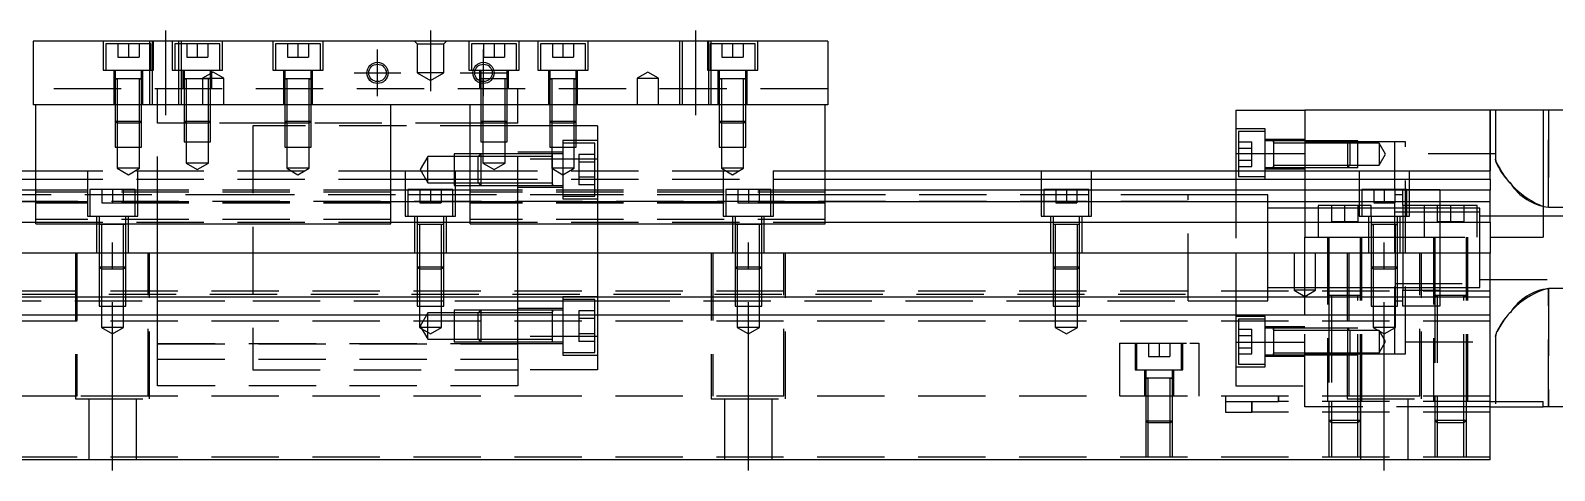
# Model space of a CAD drawing. Extents: x -20 to 630, y -282 to 102.
# Drawn here: x 124.5 to 412.1, y -240.3 to -157.3 of the extents above; entities that cross this region are included whole.
import ezdxf

# ---------------------------------------------------------------- set-up
doc = ezdxf.new("R2010")
doc.units = 0
doc.linetypes.add('CENTER', pattern=[50.8, 31.75, -6.35, 6.35, -6.35])
doc.linetypes.add('DASHED', pattern=[19.05, 12.7, -6.35])
doc.layers.get('0').update_dxf_attribs({"linetype": 'CONTINUOUS'})
doc.layers.add('CENTER', color=1, linetype='CENTER')

msp = doc.modelspace()

# ---------------------------------------------------------------- linework, layer by layer
at = {"color": 7, "linetype": 'CONTINUOUS'}
for p, q in [((125, -159.27), (125, -171.27)), ((275, -159.27), (125, -159.27)), ((275, -159.27), (275, -171.27)), ((275, -171.27), (125, -171.27)), ((125.5, -193.77), (125.5, -171.27)), ((192.5, -193.77), (192.5, -171.27)), ((207.5, -193.77), (207.5, -171.27)), ((274.5, -193.77), (274.5, -171.27)), ((352, -172.27), (365, -172.27)), ((352, -172.27), (352, -180.48658)), ((400, -172.27), (365, -172.27)), ((365, -172.27), (365, -183.77)), ((400, -183.77), (400, -172.27)), ((410, -172.27), (400, -172.27)), ((410, -172.27), (410, -196.27)), ((446, -172.27), (410, -172.27)), ((352, -180.48658), (365, -180.48658)), ((352, -180.48658), (352, -183.77)), ((0, -183.77), (125.5, -183.77)), ((192.5, -183.77), (207.5, -183.77)), ((274.5, -183.77), (400, -183.77)), ((400, -185.309608), (400, -183.77)), ((0, -185.309608), (125.5, -185.309608)), ((192.5, -185.309608), (207.5, -185.309608)), ((274.5, -185.309608), (400, -185.309608)), ((400, -185.309608), (400, -187.39154)), ((125.5, -187.39154), (0, -187.39154)), ((125.5, -189.606666), (0, -189.606666)), ((207.5, -187.39154), (192.5, -187.39154)), ((207.5, -189.606666), (192.5, -189.606666)), ((400, -187.39154), (274.5, -187.39154)), ((400, -189.606666), (274.5, -189.606666)), ((400, -189.606666), (400, -187.39154)), ((400, -193.451934), (400, -189.606666)), ((0, -193.451934), (125.5, -193.451934)), ((125.5, -193.77), (192.5, -193.77)), ((192.5, -193.451934), (207.5, -193.451934)), ((207.5, -193.77), (274.5, -193.77)), ((274.5, -193.451934), (400, -193.451934)), ((400, -193.451934), (400, -199.27)), ((400, -196.27), (410, -196.27)), ((400, -199.27), (0, -199.27)), ((400, -207.57), (400, -199.27)), ((400, -207.57), (0, -207.57)), ((400, -210.97), (400, -207.57)), ((400, -210.97), (0, -210.97)), ((400, -238.27), (400, -210.97)), ((400, -227.27), (410, -227.27)), ((400, -228.27), (410, -228.27)), ((410, -228.27), (410, -227.27)), ((458, -228.27), (410, -228.27)), ((400, -238.27), (0, -238.27))]:
    msp.add_line(p, q, dxfattribs=at)
at = {"color": 3, "linetype": 'DASHED'}
for p, q in [((138.25, -159.27), (138.25, -164.77)), ((147.25, -159.77), (138.75, -159.77)), ((138.75, -159.77), (138.75, -164.77)), ((141, -159.77), (141, -162.27)), ((143, -159.77), (143, -162.27)), ((145, -159.77), (145, -162.27)), ((147.000006, -159.27), (147.000006, -171.27)), ((147.25, -164.77), (147.25, -159.77)), ((147.5, -159.27), (147.5, -171.27)), ((147.75, -164.77), (147.75, -159.27)), ((151.25, -159.27), (151.25, -164.77)), ((152.999994, -159.77), (151.75, -159.77)), ((151.75, -159.77), (151.75, -164.77)), ((152.5, -171.27), (152.5, -159.27)), ((152.999994, -171.27), (152.999994, -159.27)), ((160.25, -159.77), (152.999994, -159.77)), ((154, -159.77), (154, -162.27)), ((156, -159.77), (156, -162.27)), ((158, -159.77), (158, -162.27)), ((160.25, -164.77), (160.25, -159.77)), ((160.75, -164.77), (160.75, -159.27)), ((170.25, -159.27), (170.25, -164.77)), ((179.25, -159.77), (170.75, -159.77)), ((170.75, -159.77), (170.75, -164.77)), ((173, -159.77), (173, -162.27)), ((175, -159.77), (175, -162.27)), ((177, -159.77), (177, -162.27)), ((179.25, -164.77), (179.25, -159.77)), ((179.75, -164.77), (179.75, -159.27)), ((197.5, -159.77), (197, -159.27)), ((197.5, -159.77), (197.5, -165.27)), ((197.5, -159.77), (202.5, -159.77)), ((202.5, -159.77), (203, -159.27)), ((202.5, -165.27), (202.5, -159.77)), ((207.25, -159.27), (207.25, -164.77)), ((216.25, -159.77), (207.75, -159.77)), ((207.75, -159.77), (207.75, -164.77)), ((210, -159.77), (210, -162.27)), ((212, -159.77), (212, -162.27)), ((214, -159.77), (214, -162.27)), ((216.25, -164.77), (216.25, -159.77)), ((216.75, -164.77), (216.75, -159.27)), ((220.25, -159.27), (220.25, -164.77)), ((229.25, -159.77), (220.75, -159.77)), ((220.75, -159.77), (220.75, -164.77)), ((223, -159.77), (223, -162.27)), ((225, -159.77), (225, -162.27)), ((227, -159.77), (227, -162.27)), ((229.25, -164.77), (229.25, -159.77)), ((229.75, -164.77), (229.75, -159.27)), ((247.000006, -159.27), (247.000006, -171.27)), ((247.5, -159.27), (247.5, -171.27)), ((252.25, -159.27), (252.25, -164.77)), ((252.5, -171.27), (252.5, -159.27)), ((261.25, -159.77), (252.75, -159.77)), ((252.75, -159.77), (252.75, -164.77)), ((252.999994, -159.77), (252.999994, -159.27)), ((252.999994, -164.77), (252.999994, -159.77)), ((255, -159.77), (255, -162.27)), ((257, -159.77), (257, -162.27)), ((259, -159.77), (259, -162.27)), ((261.25, -164.77), (261.25, -159.77)), ((261.75, -164.77), (261.75, -159.27)), ((141, -162.27), (143, -162.27)), ((143, -162.27), (145, -162.27)), ((154, -162.27), (156, -162.27)), ((156, -162.27), (158, -162.27)), ((173, -162.27), (175, -162.27)), ((175, -162.27), (177, -162.27)), ((210, -162.27), (212, -162.27)), ((212, -162.27), (214, -162.27)), ((223, -162.27), (225, -162.27)), ((225, -162.27), (227, -162.27)), ((255, -162.27), (257, -162.27)), ((257, -162.27), (259, -162.27)), ((138.25, -164.77), (147.75, -164.77)), ((140.25, -164.77), (140.25, -171.27)), ((140.5, -164.77), (140.5, -166.37)), ((140.5, -166.365), (140.5, -166.37)), ((140.5, -166.37), (140.757448, -166.37)), ((140.757468, -166.37), (140.5, -166.37)), ((140.5, -166.37), (140.5, -166.375)), ((140.5, -166.37), (140.5, -171.26998)), ((145.242552, -166.37), (140.757468, -166.37)), ((140.9, -166.37), (140.9, -171.26998)), ((145.1, -171.26998), (145.1, -166.37)), ((145.5, -166.37), (145.242552, -166.37)), ((145.242602, -166.37), (145.5, -166.37)), ((145.5, -166.37), (145.5, -164.77)), ((145.5, -166.37), (145.5, -166.365)), ((145.5, -166.375), (145.5, -166.37)), ((145.5, -171.26998), (145.5, -166.37)), ((145.75, -171.27), (145.75, -164.77)), ((151.25, -164.77), (160.75, -164.77)), ((153.25, -164.77), (153.25, -168.27)), ((153.5, -164.77), (153.5, -166.37)), ((153.5, -166.365), (153.5, -166.37)), ((153.5, -166.37), (153.757448, -166.37)), ((158.5, -166.37), (153.5, -166.37)), ((153.5, -166.37), (153.5, -166.375)), ((153.5, -166.37), (153.5, -168.26998)), ((153.9, -166.37), (153.9, -168.26998)), ((159, -165.1153), (157, -166.27)), ((157, -166.27), (159, -166.27)), ((157, -166.27), (157, -171.27)), ((158.1, -168.26998), (158.1, -166.37)), ((158.5, -166.37), (158.5, -164.77)), ((158.5, -166.37), (158.5, -166.365)), ((158.5, -166.375), (158.5, -166.37)), ((158.5, -168.26998), (158.5, -166.37)), ((158.75, -168.27), (158.75, -164.77)), ((161, -166.27), (159, -165.1153)), ((159, -166.27), (161, -166.27)), ((161, -171.27), (161, -166.27)), ((170.25, -164.77), (179.75, -164.77)), ((172.25, -164.77), (172.25, -171.27)), ((172.5, -164.77), (172.5, -166.37)), ((172.5, -166.365), (172.5, -166.37)), ((172.5, -166.37), (172.757448, -166.37)), ((172.757468, -166.37), (172.5, -166.37)), ((172.5, -166.37), (172.5, -171.26998)), ((172.5, -166.37), (172.5, -166.375)), ((177.242552, -166.37), (172.757468, -166.37)), ((172.9, -166.37), (172.9, -171.26998)), ((177.1, -171.26998), (177.1, -166.37)), ((177.5, -166.37), (177.242552, -166.37)), ((177.242602, -166.37), (177.5, -166.37)), ((177.5, -166.37), (177.5, -164.77)), ((177.5, -166.37), (177.5, -166.365)), ((177.5, -171.26998), (177.5, -166.37)), ((177.5, -166.375), (177.5, -166.37)), ((177.75, -171.27), (177.75, -164.77)), ((202.5, -165.27), (197.5, -165.27)), ((197.5, -165.27), (200, -166.713376)), ((200, -166.713376), (202.5, -165.27)), ((207.25, -164.77), (216.75, -164.77)), ((209.25, -164.77), (209.25, -168.27)), ((209.5, -164.77), (209.5, -166.37)), ((209.5, -166.365), (209.5, -166.37)), ((209.757468, -166.37), (209.5, -166.37)), ((209.5, -166.37), (209.5, -166.375)), ((209.5, -166.37), (209.5, -166.842418)), ((211.229562, -166.37), (209.757468, -166.37)), ((209.9, -166.37), (209.9, -166.916966)), ((211.669968, -166.37), (211.229562, -166.37)), ((211.67033, -166.37), (211.229838, -166.37)), ((214.242552, -166.37), (211.669968, -166.37)), ((214.1, -168.26998), (214.1, -166.37)), ((214.5, -166.37), (214.242552, -166.37)), ((214.5, -166.37), (214.5, -164.77)), ((214.5, -166.37), (214.5, -166.365)), ((214.5, -166.375), (214.5, -166.37)), ((214.5, -168.26998), (214.5, -166.37)), ((214.75, -168.27), (214.75, -164.77)), ((220.25, -164.77), (229.75, -164.77)), ((222.25, -164.77), (222.25, -171.27)), ((222.5, -164.77), (222.5, -166.37)), ((222.5, -166.365), (222.5, -166.37)), ((222.5, -166.37), (222.757448, -166.37)), ((222.757468, -166.37), (222.5, -166.37)), ((222.5, -166.37), (222.5, -166.375)), ((222.5, -166.37), (222.5, -171.26998)), ((227.242552, -166.37), (222.757468, -166.37)), ((222.9, -166.37), (222.9, -171.26998)), ((227.1, -171.26998), (227.1, -166.37)), ((227.5, -166.37), (227.242552, -166.37)), ((227.242602, -166.37), (227.5, -166.37)), ((227.5, -166.37), (227.5, -164.77)), ((227.5, -166.37), (227.5, -166.365)), ((227.5, -166.375), (227.5, -166.37)), ((227.5, -171.26998), (227.5, -166.37)), ((227.75, -171.27), (227.75, -164.77)), ((241, -165.1153), (239, -166.27)), ((239, -166.27), (241, -166.27)), ((239, -166.27), (239, -171.27)), ((243, -166.27), (241, -165.1153)), ((241, -166.27), (243, -166.27)), ((243, -171.27), (243, -166.27)), ((252.25, -164.77), (261.75, -164.77)), ((252.999994, -171.27), (252.999994, -164.77)), ((254.25, -164.77), (254.25, -171.27)), ((254.5, -164.77), (254.5, -166.37)), ((254.5, -166.365), (254.5, -166.37)), ((254.5, -166.37), (254.757448, -166.37)), ((254.757468, -166.37), (254.5, -166.37)), ((254.5, -166.37), (254.5, -166.375)), ((254.5, -166.37), (254.5, -171.26998)), ((259.242552, -166.37), (254.757468, -166.37)), ((254.9, -166.37), (254.9, -171.26998)), ((259.1, -171.26998), (259.1, -166.37)), ((259.5, -166.37), (259.242552, -166.37)), ((259.242602, -166.37), (259.5, -166.37)), ((259.5, -166.37), (259.5, -164.77)), ((259.5, -166.37), (259.5, -166.365)), ((259.5, -166.375), (259.5, -166.37)), ((259.5, -171.26998), (259.5, -166.37)), ((259.75, -171.27), (259.75, -164.77)), ((275, -168.27), (125, -168.27)), ((148.5, -171.27), (148.5, -168.27)), ((153.5, -168.27), (153.5, -174.37)), ((153.500006, -168.27), (153.500006, -174.37)), ((153.9, -168.27), (153.9, -174.77)), ((158.1, -174.77), (158.1, -168.27)), ((158.499994, -174.37), (158.499994, -168.27)), ((158.5, -174.37), (158.5, -168.27)), ((209.5, -166.842418), (209.5, -167.206492)), ((209.5, -167.206492), (209.5, -168.26998)), ((209.5, -168.27), (209.5, -174.37)), ((209.500006, -168.27), (209.500006, -174.37)), ((209.9, -166.916966), (209.9, -167.267498)), ((209.9, -167.267498), (209.9, -168.26998)), ((209.9, -168.27), (209.9, -174.77)), ((214.1, -171.27), (214.1, -168.27)), ((214.499994, -171.27), (214.499994, -168.27)), ((214.5, -171.27), (214.5, -168.27)), ((216.5, -171.27), (216.5, -168.27)), ((140.5, -171.27), (140.5, -174.37)), ((140.500006, -171.27), (140.500006, -174.370006)), ((140.9, -171.27), (140.9, -174.77)), ((145.1, -174.77), (145.1, -171.27)), ((145.499994, -174.370006), (145.499994, -171.27)), ((145.5, -174.37), (145.5, -171.27)), ((148.5, -193.77), (148.5, -171.27)), ((172.5, -171.27), (172.5, -174.37)), ((172.500006, -171.27), (172.500006, -174.370006)), ((172.9, -171.27), (172.9, -174.77)), ((177.1, -174.77), (177.1, -171.27)), ((177.499994, -174.370006), (177.499994, -171.27)), ((177.5, -174.37), (177.5, -171.27)), ((214.1, -174.77), (214.1, -171.27)), ((214.499994, -174.370006), (214.499994, -171.27)), ((214.5, -174.37), (214.5, -171.27)), ((216.5, -193.77), (216.5, -171.27)), ((222.5, -171.27), (222.5, -174.37)), ((222.500006, -171.27), (222.500006, -174.370006)), ((222.9, -171.27), (222.9, -174.77)), ((227.1, -174.77), (227.1, -171.27)), ((227.499994, -174.370006), (227.499994, -171.27)), ((227.5, -174.37), (227.5, -171.27)), ((254.5, -171.27), (254.5, -174.37)), ((254.500006, -171.27), (254.500006, -174.370006)), ((254.9, -171.27), (254.9, -174.77)), ((259.1, -174.77), (259.1, -171.27)), ((259.499994, -174.370006), (259.499994, -171.27)), ((259.5, -174.37), (259.5, -171.27)), ((400, -172.27), (400, -183.77)), ((401, -172.27), (401, -181.564836)), ((411, -190.584786), (411, -172.27)), ((411, -172.27), (411, -190.584786)), ((140.5, -174.37), (145.5, -174.37)), ((140.5, -174.37), (140.9, -174.77)), ((140.500006, -174.37002), (140.500006, -179.27)), ((145.1, -174.77), (140.9, -174.77)), ((140.9, -174.77002), (140.9, -179.27)), ((145.1, -174.77), (145.5, -174.37)), ((145.1, -179.27), (145.1, -174.77002)), ((145.499994, -179.27), (145.499994, -174.37002)), ((153.9, -174.77), (148.5, -174.77)), ((153.5, -174.37), (158.5, -174.37)), ((153.5, -174.37), (153.9, -174.77)), ((153.500006, -174.37002), (153.500006, -178.27)), ((158.1, -174.77), (153.9, -174.77)), ((153.9, -174.77002), (153.9, -178.27)), ((158.1, -174.77), (158.5, -174.37)), ((172.9, -174.77), (158.1, -174.77)), ((158.1, -178.27), (158.1, -174.77002)), ((158.499994, -178.27), (158.499994, -174.37002)), ((166.5, -175.27), (166.5, -221.27)), ((214.499994, -175.27), (166.5, -175.27)), ((172.5, -174.37), (177.5, -174.37)), ((172.5, -174.37), (172.9, -174.77)), ((172.500006, -174.37002), (172.500006, -179.27)), ((177.1, -174.77), (172.9, -174.77)), ((172.9, -174.77002), (172.9, -179.27)), ((177.1, -174.77), (177.5, -174.37)), ((209.9, -174.77), (177.1, -174.77)), ((177.1, -179.27), (177.1, -174.77002)), ((177.499994, -179.27), (177.499994, -174.37002)), ((209.5, -174.37), (214.5, -174.37)), ((209.5, -174.37), (209.9, -174.77)), ((209.500006, -174.37002), (209.500006, -178.27)), ((214.1, -174.77), (209.9, -174.77)), ((209.9, -174.77002), (209.9, -178.27)), ((214.1, -174.77), (214.5, -174.37)), ((216.5, -174.77), (214.1, -174.77)), ((214.1, -178.27), (214.1, -174.77002)), ((214.499994, -178.27), (214.499994, -174.37002)), ((216.5, -175.27), (214.499994, -175.27)), ((222.500006, -175.27), (216.5, -175.27)), ((222.5, -174.37), (227.5, -174.37)), ((222.5, -174.37), (222.9, -174.77)), ((222.500006, -174.37002), (222.500006, -179.27)), ((227.499994, -175.27), (222.500006, -175.27)), ((227.1, -174.77), (222.9, -174.77)), ((222.9, -174.77002), (222.9, -179.27)), ((227.1, -174.77), (227.5, -174.37)), ((227.1, -179.27), (227.1, -174.77002)), ((227.499994, -179.27), (227.499994, -174.37002)), ((231.5, -175.27), (227.499994, -175.27)), ((231.5, -175.27), (231.5, -181.5368)), ((254.5, -174.37), (259.5, -174.37)), ((254.5, -174.37), (254.9, -174.77)), ((254.500006, -174.37002), (254.500006, -179.27)), ((259.1, -174.77), (254.9, -174.77)), ((254.9, -174.77002), (254.9, -179.27)), ((259.1, -174.77), (259.5, -174.37)), ((259.1, -179.27), (259.1, -174.77002)), ((259.499994, -179.27), (259.499994, -174.37002)), ((153.500006, -178.27), (158.499994, -178.27)), ((153.9, -178.27), (153.9, -182.27)), ((158.1, -182.27), (158.1, -178.27)), ((209.500006, -178.27), (214.499994, -178.27)), ((209.9, -178.27), (209.9, -182.27)), ((214.1, -182.27), (214.1, -178.27)), ((225, -178.02), (225, -189.02)), ((231.5, -178.02), (225, -178.02)), ((357.5, -175.84233), (352, -175.84233)), ((352.5, -176.34233), (352.5, -180.59233)), ((357.5, -176.34233), (352.5, -176.34233)), ((352.5, -178.28293), (355, -178.28293)), ((355, -179.43763), (355, -178.28293)), ((357.5, -180.59233), (357.5, -175.84233)), ((365, -177.84233), (357.5, -177.84233)), ((359.1, -178.09233), (357.5, -178.09233)), ((359.1, -178.09233), (359.095, -178.09233)), ((359.1, -178.092326), (359.1, -178.49233)), ((359.1, -178.09233), (359.1, -178.34978)), ((359.1, -178.349798), (359.1, -178.09233)), ((364.99998, -178.09233), (359.1, -178.09233)), ((359.105, -178.09233), (359.1, -178.09233)), ((373.1, -178.09233), (365, -178.09233)), ((373.100006, -178.092336), (365, -178.092336)), ((373.27767, -178.27), (365, -178.27)), ((373.1, -180.59233), (373.1, -178.09233)), ((373.5, -178.49233), (373.1, -178.09233)), ((375, -178.092336), (373.10002, -178.092336)), ((375, -178.27), (373.27767, -178.27)), ((375, -183.092326), (375, -178.092336)), ((382, -178.27), (375, -178.27)), ((382, -187.27), (382, -178.27)), ((384, -178.27), (382, -178.27)), ((384, -198.27), (384, -178.27)), ((140.500006, -179.27), (145.499994, -179.27)), ((140.9, -179.27), (140.9, -183.27)), ((145.1, -183.27), (145.1, -179.27)), ((172.500006, -179.27), (177.499994, -179.27)), ((172.9, -179.27), (172.9, -183.27)), ((177.1, -183.27), (177.1, -179.27)), ((199.5, -181.02), (198.056624, -183.52)), ((199.5, -186.02), (199.5, -181.02)), ((204.5, -181.02), (199.5, -181.02)), ((204.5, -180.520006), (204.5, -186.519994)), ((209.49998, -180.520006), (204.5, -180.520006)), ((208.99998, -181.02), (204.5, -181.02)), ((209.5, -180.52), (209, -181.02)), ((209, -186.02), (209, -181.02)), ((216.5, -181.02), (209, -181.02)), ((209.5, -180.52), (209.5, -186.52)), ((216.5, -180.52), (209.5, -180.52)), ((216.5, -180.520006), (209.5, -180.520006)), ((225, -180.22), (216.5, -180.22)), ((223.005, -180.52), (216.50002, -180.52)), ((223, -181.02), (216.50002, -181.02)), ((222.500006, -179.27), (227.499994, -179.27)), ((222.9, -179.27), (222.9, -183.27)), ((225, -180.52), (222.995, -180.52)), ((223, -181.02), (223, -180.519994)), ((223, -183.52), (223, -180.519994)), ((223, -186.520006), (223, -180.519994)), ((223, -186.02), (223, -181.02)), ((227.499994, -178.52), (225, -178.52)), ((227.1, -183.27), (227.1, -179.27)), ((231, -178.52), (227.499994, -178.52)), ((228, -180.633248), (228, -182.076624)), ((231, -180.633248), (228, -180.633248)), ((231, -188.52), (231, -178.52)), ((254.500006, -179.27), (259.499994, -179.27)), ((254.9, -179.27), (254.9, -183.27)), ((259.1, -183.27), (259.1, -179.27)), ((352.5, -179.43763), (355, -179.43763)), ((352.5, -180.59233), (352.5, -183.77)), ((355, -181.747032), (355, -179.43763)), ((357.5, -185.34233), (357.5, -180.59233)), ((359.1, -178.34978), (359.1, -180.59233)), ((364.99998, -178.49233), (359.1, -178.49233)), ((359.1, -180.450286), (359.1, -180.734376)), ((359.1, -180.59233), (359.1, -182.834932)), ((373.5, -178.49233), (365, -178.49233)), ((373.1, -183.09233), (373.1, -180.59233)), ((373.5, -178.49233), (373.5, -182.69233)), ((375, -178.49233), (373.50002, -178.49233)), ((379, -178.49233), (375, -178.49233)), ((379, -178.49233), (379, -182.69233)), ((380.212436, -180.59233), (379, -178.49233)), ((379, -182.69233), (380.212436, -180.59233)), ((401, -180.52), (384, -180.52)), ((125.5, -183.77), (192.5, -183.77)), ((135.25, -183.77), (135.25, -192.27)), ((145.1, -183.27), (140.9, -183.27)), ((140.9, -183.27), (143, -184.482436)), ((143, -184.482436), (145.1, -183.27)), ((144.75, -192.27), (144.75, -183.77)), ((158.1, -182.27), (153.9, -182.27)), ((153.9, -182.27), (156, -183.482436)), ((156, -183.482436), (158.1, -182.27)), ((177.1, -183.27), (172.9, -183.27)), ((172.9, -183.27), (175, -184.482436)), ((175, -184.482436), (177.1, -183.27)), ((195.25, -183.77), (195.25, -192.27)), ((198.056624, -183.52), (199.5, -186.02)), ((204.75, -192.27), (204.75, -183.77)), ((207.5, -183.77), (274.5, -183.77)), ((214.1, -182.27), (209.9, -182.27)), ((209.9, -182.27), (212, -183.482436)), ((212, -183.482436), (214.1, -182.27)), ((231.5, -181.5368), (216.5, -181.5368)), ((227.1, -183.27), (222.9, -183.27)), ((222.9, -183.27), (225, -184.482436)), ((223, -186.170204), (223, -183.271394)), ((225, -184.482436), (227.1, -183.27)), ((231, -182.076624), (228, -182.076624)), ((228, -182.076624), (228, -184.963376)), ((231.5, -181.5368), (231.5, -192.27)), ((259.1, -183.27), (254.9, -183.27)), ((254.9, -183.27), (257, -184.482436)), ((255.25, -183.77), (255.25, -192.27)), ((257, -184.482436), (259.1, -183.27)), ((264.75, -192.27), (264.75, -183.77)), ((315.25, -183.77), (315.25, -192.27)), ((324.75, -192.27), (324.75, -183.77)), ((352, -183.77), (352, -199.27)), ((352.5, -181.747032), (355, -181.747032)), ((352.5, -182.901732), (355, -182.901732)), ((352.5, -183.77), (352.5, -184.84233)), ((355, -182.901732), (355, -181.747032)), ((357.5, -183.09233), (359.105, -183.09233)), ((357.5, -183.34233), (365, -183.34233)), ((359.095, -183.09233), (364.99998, -183.09233)), ((359.1, -182.69233), (359.1, -183.092336)), ((359.1, -182.69233), (364.99998, -182.69233)), ((359.1, -183.09233), (359.1, -182.834882)), ((359.1, -183.09233), (359.1, -182.834882)), ((359.1, -182.834932), (359.1, -183.09233)), ((359.1, -182.834932), (359.1, -183.09233)), ((365, -182.69233), (373.5, -182.69233)), ((365, -183.092326), (373.100006, -183.092326)), ((365, -183.09233), (373.1, -183.09233)), ((365, -183.77), (365, -196.27)), ((373.1, -183.09233), (373.5, -182.69233)), ((373.10002, -183.092326), (375, -183.092326)), ((373.50002, -182.69233), (375, -182.69233)), ((375, -182.69233), (379, -182.69233)), ((375.25, -183.77), (375.25, -192.27)), ((384.75, -192.27), (384.75, -183.77)), ((401, -181.564836), (401.03624, -181.894956)), ((401.02814, -181.853354), (401, -181.564836)), ((401.119076, -182.200348), (401.02814, -181.853354)), ((125.5, -185.309608), (192.5, -185.309608)), ((199.5, -186.02), (204.5, -186.02)), ((204.5, -186.02), (208.99998, -186.02)), ((204.5, -186.519994), (209.49998, -186.519994)), ((207.5, -185.309608), (274.5, -185.309608)), ((209, -186.02), (209.5, -186.52)), ((209, -186.02), (216.5, -186.02)), ((209.5, -186.519994), (216.5, -186.519994)), ((209.5, -186.52), (216.5, -186.52)), ((216.5, -186.82), (225, -186.82)), ((216.50002, -186.02), (223, -186.02)), ((216.50002, -186.52), (223.005, -186.52)), ((222.995, -186.52), (225, -186.52)), ((223, -186.520006), (223, -186.02)), ((223, -186.52), (223, -186.170204)), ((223, -186.170204), (223, -186.52)), ((231, -184.963376), (228, -184.963376)), ((228, -184.963376), (228, -186.406752)), ((231, -186.406752), (228, -186.406752)), ((352, -185.34233), (357.5, -185.34233)), ((352.5, -184.84233), (357.5, -184.84233)), ((343, -189.52), (25, -189.52)), ((125.5, -188.27), (28, -188.27)), ((192.5, -187.39154), (125.5, -187.39154)), ((192.5, -187.79668), (125.5, -187.79668)), ((166.49998, -188.27), (125.5, -188.27)), ((192.5, -189.606666), (125.5, -189.606666)), ((144.25, -187.27), (135.75, -187.27)), ((135.75, -187.27), (135.75, -192.27)), ((144.25, -188.27), (135.75, -188.27)), ((138, -187.27), (138, -189.77)), ((138, -189.77), (140, -189.77)), ((140, -187.27), (140, -189.77)), ((140, -189.77), (142, -189.77)), ((142, -187.27), (142, -189.77)), ((144.25, -192.27), (144.25, -187.27)), ((231.5, -188.27), (166.5, -188.27)), ((204.25, -187.27), (195.75, -187.27)), ((195.75, -187.27), (195.75, -192.27)), ((204.25, -188.27), (195.75, -188.27)), ((198, -187.27), (198, -189.77)), ((198, -189.77), (200, -189.77)), ((200, -187.27), (200, -189.77)), ((200, -189.77), (202, -189.77)), ((202, -187.27), (202, -189.77)), ((204.25, -192.27), (204.25, -187.27)), ((274.5, -187.39154), (207.5, -187.39154)), ((274.5, -187.79668), (207.5, -187.79668)), ((274.5, -189.606666), (207.5, -189.606666)), ((225, -188.52), (231, -188.52)), ((225, -189.02), (231.5, -189.02)), ((274.5, -188.27), (231.50002, -188.27)), ((264.25, -187.27), (255.75, -187.27)), ((255.75, -187.27), (255.75, -192.27)), ((264.25, -188.27), (255.75, -188.27)), ((258, -187.27), (258, -189.77)), ((258, -189.77), (260, -189.77)), ((260, -187.27), (260, -189.77)), ((260, -189.77), (262, -189.77)), ((262, -187.27), (262, -189.77)), ((264.25, -192.27), (264.25, -187.27)), ((343, -188.27), (274.5, -188.27)), ((324.25, -187.27), (315.75, -187.27)), ((315.75, -187.27), (315.75, -192.27)), ((324.25, -188.27), (315.75, -188.27)), ((318, -187.27), (318, -189.77)), ((318, -189.77), (320, -189.77)), ((320, -187.27), (320, -189.77)), ((320, -189.77), (322, -189.77)), ((322, -187.27), (322, -189.77)), ((324.25, -192.27), (324.25, -187.27)), ((343, -188.27), (342.995, -188.27)), ((343, -188.270502), (343, -188.27)), ((352, -188.27), (343, -188.27)), ((343.005, -188.27), (343, -188.27)), ((343, -208.27), (343, -188.270502)), ((358, -188.27), (352, -188.27)), ((358, -198.27), (358, -188.27)), ((358, -198.27), (358, -188.27)), ((384.25, -187.27), (375.75, -187.27)), ((375.75, -187.27), (375.75, -192.27)), ((378, -187.27), (378, -189.77)), ((378, -189.77), (380, -189.77)), ((380, -187.27), (380, -189.77)), ((380, -189.77), (382, -189.77)), ((382, -187.27), (382, -189.77)), ((383.5, -188.27), (382, -188.27)), ((382, -192.27), (382, -189.77)), ((383.5, -190.27), (383.5, -187.27)), ((384.25, -187.27), (390.5, -187.27)), ((384.25, -192.27), (384.25, -187.27)), ((390.5, -187.27), (390.5, -190.27)), ((192.5, -189.85), (125.5, -189.85)), ((135.25, -192.27), (144.75, -192.27)), ((137, -192.27), (137, -199.27)), ((137.5, -192.27), (137.5, -193.87)), ((142.5, -193.87), (142.5, -192.27)), ((143, -199.27), (143, -192.27)), ((195.25, -192.27), (204.75, -192.27)), ((197, -192.27), (197, -199.27)), ((197.5, -192.27), (197.5, -193.87)), ((202.5, -193.87), (202.5, -192.27)), ((203, -199.27), (203, -192.27)), ((274.5, -189.85), (207.5, -189.85)), ((231.5, -192.27), (231.5, -193.77)), ((255.25, -192.27), (264.75, -192.27)), ((257, -192.27), (257, -199.27)), ((257.5, -192.27), (257.5, -193.87)), ((262.5, -193.87), (262.5, -192.27)), ((263, -199.27), (263, -192.27)), ((315.25, -192.27), (324.75, -192.27)), ((317, -192.27), (317, -199.27)), ((317.5, -192.27), (317.5, -193.87)), ((322.5, -193.87), (322.5, -192.27)), ((323, -199.27), (323, -192.27)), ((365, -190.77), (358, -190.77)), ((367.5, -190.77), (365, -190.77)), ((375.75, -190.27), (367.5, -190.27)), ((367.5, -190.27), (367.5, -196.27)), ((375.75, -190.77), (367.5, -190.77)), ((370, -190.27), (370, -193.27)), ((372.5, -190.27), (372.5, -193.27)), ((375, -190.27), (375, -193.27)), ((375.25, -192.27), (384.75, -192.27)), ((377.5, -190.27), (375.75, -190.27)), ((377.5, -190.77), (375.75, -190.77)), ((377, -192.27), (377, -199.27)), ((377.5, -192.27), (377.5, -190.27)), ((382, -190.77), (377.5, -190.77)), ((377.5, -192.27), (377.5, -193.87)), ((382, -190.77), (381.995, -190.77)), ((382.005, -190.77), (382, -190.77)), ((383.5, -190.77), (382, -190.77)), ((383.5, -191.52), (382, -191.52)), ((382, -193.868864), (382, -192.27)), ((382.5, -193.87), (382.5, -192.27)), ((383, -199.27), (383, -192.27)), ((383.5, -190.27), (383.5, -192.27)), ((384.25, -190.27), (383.5, -190.27)), ((384.25, -190.77), (383.5, -190.77)), ((384.25, -191.52), (383.5, -191.52)), ((383.5, -192.27), (383.5, -196.27)), ((387.5, -190.27), (384.25, -190.27)), ((387.5, -190.77), (384.25, -190.77)), ((387.5, -191.52), (384.25, -191.52)), ((397.5, -190.27), (387.5, -190.27)), ((387.5, -190.27), (387.5, -196.27)), ((390.5, -190.77), (387.5, -190.77)), ((390.5, -191.52), (387.5, -191.52)), ((390, -190.27), (390, -193.27)), ((390.5, -190.27), (390.5, -196.27)), ((397.5, -190.77), (390.5, -190.77)), ((397.5, -191.52), (390.5, -191.52)), ((392.5, -190.27), (392.5, -193.27)), ((395, -190.27), (395, -193.27)), ((397.5, -196.27), (397.5, -190.27)), ((398, -190.77), (397.5, -190.77)), ((398, -191.52), (397.5, -191.52)), ((398, -196.27), (398, -190.77)), ((400, -192.27), (398, -192.27)), ((410, -192.27), (400, -192.27)), ((409.999944, -190.481278), (411, -190.584786)), ((418, -192.27), (410, -192.27)), ((411, -190.584786), (436, -190.584786)), ((192.5, -192.947372), (125.5, -192.947372)), ((125.5, -193.451934), (192.5, -193.451934)), ((137.5, -193.865), (137.5, -193.87)), ((137.757468, -193.87), (137.5, -193.87)), ((137.5, -193.87), (137.5, -199.26998)), ((137.5, -193.87), (137.5, -193.875)), ((142.242552, -193.87), (137.757468, -193.87)), ((137.9, -193.87), (137.9, -199.26998)), ((142.1, -199.26998), (142.1, -193.87)), ((142.5, -193.87), (142.242552, -193.87)), ((142.5, -193.87), (142.5, -193.865)), ((142.5, -199.26998), (142.5, -193.87)), ((142.5, -193.875), (142.5, -193.87)), ((148.5, -199.27), (148.5, -193.77)), ((197.5, -193.865), (197.5, -193.87)), ((197.757468, -193.87), (197.5, -193.87)), ((197.5, -193.87), (197.5, -199.26998)), ((197.5, -193.87), (197.5, -193.875)), ((202.242552, -193.87), (197.757468, -193.87)), ((197.9, -193.87), (197.9, -199.26998)), ((202.1, -199.26998), (202.1, -193.87)), ((202.5, -193.87), (202.242552, -193.87)), ((202.5, -193.87), (202.5, -193.865)), ((202.5, -199.26998), (202.5, -193.87)), ((202.5, -193.875), (202.5, -193.87)), ((274.5, -192.947372), (207.5, -192.947372)), ((207.5, -193.451934), (274.5, -193.451934)), ((216.5, -199.27), (216.5, -193.77)), ((231.5, -193.77), (231.5, -193.87)), ((231.5, -193.87), (231.5, -199.27)), ((257.5, -193.865), (257.5, -193.87)), ((257.757468, -193.87), (257.5, -193.87)), ((257.5, -193.87), (257.5, -199.26998)), ((257.5, -193.87), (257.5, -193.875)), ((262.242552, -193.87), (257.757468, -193.87)), ((257.9, -193.87), (257.9, -199.26998)), ((262.1, -199.26998), (262.1, -193.87)), ((262.5, -193.87), (262.242552, -193.87)), ((262.5, -193.87), (262.5, -193.865)), ((262.5, -199.26998), (262.5, -193.87)), ((262.5, -193.875), (262.5, -193.87)), ((317.5, -193.865), (317.5, -193.87)), ((317.757468, -193.87), (317.5, -193.87)), ((317.5, -193.87), (317.5, -199.26998)), ((317.5, -193.87), (317.5, -193.875)), ((322.242552, -193.87), (317.757468, -193.87)), ((317.9, -193.87), (317.9, -199.26998)), ((322.1, -199.26998), (322.1, -193.87)), ((322.5, -193.87), (322.242552, -193.87)), ((322.5, -193.87), (322.5, -193.865)), ((322.5, -199.26998), (322.5, -193.87)), ((322.5, -193.875), (322.5, -193.87)), ((370, -193.27), (372.5, -193.27)), ((372.5, -193.27), (375, -193.27)), ((377.5, -193.865), (377.5, -193.87)), ((377.5, -193.87), (377.757448, -193.87)), ((377.757468, -193.87), (377.5, -193.87)), ((377.5, -193.87), (377.5, -199.26998)), ((377.5, -193.87), (377.5, -193.875)), ((382.242552, -193.87), (377.757468, -193.87)), ((377.9, -193.87), (377.9, -199.26998)), ((382, -196.27), (382, -193.868864)), ((382.1, -199.26998), (382.1, -193.87)), ((382.5, -193.87), (382.242552, -193.87)), ((382.242602, -193.87), (382.5, -193.87)), ((382.5, -193.87), (382.5, -193.865)), ((382.5, -199.26998), (382.5, -193.87)), ((382.5, -193.875), (382.5, -193.87)), ((390, -193.27), (392.5, -193.27)), ((392.5, -193.27), (395, -193.27)), ((358, -208.27), (358, -198.27)), ((358, -208.27), (358, -198.27)), ((365, -199.27), (365, -196.27)), ((365, -196.27), (377.5, -196.27)), ((369.25, -196.27), (369.25, -227.27)), ((369.5, -196.27), (369.5, -199.27)), ((375.5, -207.275), (375.5, -196.27)), ((375.75, -227.27), (375.75, -196.27)), ((377.5, -196.27), (377.9, -196.27)), ((377.9, -196.27), (382.1, -196.27)), ((382, -198.27), (382, -196.27)), ((382, -218.27), (382, -198.27)), ((382.1, -196.27), (382.5, -196.27)), ((382.5, -196.27), (400, -196.27)), ((383.5, -196.27), (383.5, -206.27)), ((384, -218.27), (384, -198.27)), ((389.25, -196.27), (389.25, -227.27)), ((389.5, -196.27), (389.5, -207.275)), ((390.5, -196.27), (390.5, -206.27)), ((395.5, -207.275), (395.5, -196.27)), ((395.75, -227.27), (395.75, -196.27)), ((398, -198.27), (398, -196.27)), ((398, -205.77), (398, -198.27)), ((133, -199.27), (133, -226.77)), ((133.291796, -199.27), (133.291796, -226.27)), ((137.5, -199.27), (137.5, -201.87)), ((137.500006, -199.27), (137.500006, -201.870006)), ((137.9, -199.27), (137.9, -202.27)), ((142.1, -202.27), (142.1, -199.27)), ((142.499994, -201.870006), (142.499994, -199.27)), ((142.5, -201.87), (142.5, -199.27)), ((146.708204, -226.27), (146.708204, -199.27)), ((147, -226.77), (147, -199.27)), ((148.5, -207.57), (148.5, -199.27)), ((197.5, -199.27), (197.5, -201.87)), ((197.500006, -199.27), (197.500006, -201.870006)), ((197.9, -199.27), (197.9, -202.27)), ((202.1, -202.27), (202.1, -199.27)), ((202.499994, -201.870006), (202.499994, -199.27)), ((202.5, -201.87), (202.5, -199.27)), ((216.5, -207.57), (216.5, -199.27)), ((231.5, -199.27), (231.5, -202.27)), ((253, -199.27), (253, -226.77)), ((253.291796, -199.27), (253.291796, -226.27)), ((257.5, -199.27), (257.5, -201.87)), ((257.500006, -199.27), (257.500006, -201.870006)), ((257.9, -199.27), (257.9, -202.27)), ((262.1, -202.27), (262.1, -199.27)), ((262.499994, -201.870006), (262.499994, -199.27)), ((262.5, -201.87), (262.5, -199.27)), ((266.708204, -226.27), (266.708204, -199.27)), ((267, -226.77), (267, -199.27)), ((317.5, -199.27), (317.5, -201.87)), ((317.500006, -199.27), (317.500006, -201.870006)), ((317.9, -199.27), (317.9, -202.27)), ((322.1, -202.27), (322.1, -199.27)), ((322.499994, -201.870006), (322.499994, -199.27)), ((322.5, -201.87), (322.5, -199.27)), ((352, -199.27), (352, -207.57)), ((363, -199.27), (363, -206.27)), ((365, -207.57), (365, -199.27)), ((367, -206.27), (367, -199.27)), ((369.5, -199.27), (369.5, -207.27)), ((373, -199.27), (373, -226.77)), ((373.291796, -199.27), (373.291796, -226.27)), ((377.5, -199.27), (377.5, -201.87)), ((377.500006, -199.27), (377.500006, -201.870006)), ((377.9, -199.27), (377.9, -202.27)), ((382.1, -202.27), (382.1, -199.27)), ((382.499994, -201.870006), (382.499994, -199.27)), ((382.5, -201.87), (382.5, -199.27)), ((386.708204, -226.27), (386.708204, -199.27)), ((387, -226.77), (387, -199.27)), ((137.5, -201.87), (142.5, -201.87)), ((137.5, -201.87), (137.9, -202.27)), ((137.500006, -201.87002), (137.500006, -207.57)), ((142.1, -202.27), (137.9, -202.27)), ((137.9, -202.27002), (137.9, -209.27)), ((142.1, -202.27), (142.5, -201.87)), ((142.1, -209.27), (142.1, -202.27002)), ((142.499994, -207.57), (142.499994, -201.87002)), ((197.5, -201.87), (202.5, -201.87)), ((197.5, -201.87), (197.9, -202.27)), ((197.500006, -201.87002), (197.500006, -207.57)), ((202.1, -202.27), (197.9, -202.27)), ((197.9, -202.27002), (197.9, -209.27)), ((202.1, -202.27), (202.5, -201.87)), ((202.1, -209.27), (202.1, -202.27002)), ((202.499994, -207.57), (202.499994, -201.87002)), ((231.5, -202.27), (231.5, -207.57)), ((257.5, -201.87), (262.5, -201.87)), ((257.5, -201.87), (257.9, -202.27)), ((257.500006, -201.87002), (257.500006, -207.57)), ((262.1, -202.27), (257.9, -202.27)), ((257.9, -202.27002), (257.9, -209.27)), ((262.1, -202.27), (262.5, -201.87)), ((262.1, -209.27), (262.1, -202.27002)), ((262.499994, -207.57), (262.499994, -201.87002)), ((317.5, -201.87), (322.5, -201.87)), ((317.5, -201.87), (317.9, -202.27)), ((317.500006, -201.87002), (317.500006, -207.57)), ((322.1, -202.27), (317.9, -202.27)), ((317.9, -202.27002), (317.9, -209.27)), ((322.1, -202.27), (322.5, -201.87)), ((322.1, -209.27), (322.1, -202.27002)), ((322.499994, -207.57), (322.499994, -201.87002)), ((377.5, -201.87), (382.5, -201.87)), ((377.5, -201.87), (377.9, -202.27)), ((377.500006, -201.87002), (377.500006, -207.57)), ((382.1, -202.27), (377.9, -202.27)), ((377.9, -202.27002), (377.9, -209.27)), ((382.1, -202.27), (382.5, -201.87)), ((382.1, -209.27), (382.1, -202.27002)), ((382.499994, -207.57), (382.499994, -201.87002)), ((400, -206.42), (0, -206.42)), ((25, -207.02), (343, -207.02)), ((358, -205.77), (365, -205.77)), ((367, -206.27), (363, -206.27)), ((363, -206.27), (365, -207.4247)), ((365, -205.77), (369.5, -205.77)), ((365, -207.4247), (367, -206.27)), ((369.5, -205.77), (382.005, -205.77)), ((381.995, -205.77), (390.5, -205.77)), ((382, -205.02), (398, -205.02)), ((382.005, -205.77), (390.5, -205.77)), ((383.5, -206.27), (390.5, -206.27)), ((383.5, -209.27), (383.5, -206.27)), ((390.5, -205.77), (398, -205.77)), ((390.5, -206.27), (390.5, -209.27)), ((398, -204.27), (418, -204.27)), ((410.616488, -205.970578), (411, -205.955214)), ((436, -205.955214), (411, -205.955214)), ((411, -228.27), (411, -205.955214)), ((411, -205.955214), (411, -228.27)), ((56.708204, -208.27), (148.5, -208.27)), ((137.500006, -207.57), (137.500006, -209.27)), ((137.500006, -208.27), (142.499994, -208.27)), ((137.500006, -209.27), (142.499994, -209.27)), ((137.9, -209.27), (137.9, -213.27)), ((142.1, -213.27), (142.1, -209.27)), ((142.499994, -209.27), (142.499994, -207.57)), ((148.5, -210.97), (148.5, -207.57)), ((148.5, -208.27), (166.49998, -208.27)), ((166.5, -208.269994), (216.5, -208.269994)), ((166.5, -208.27), (216.5, -208.27)), ((197.500006, -207.57), (197.500006, -209.27)), ((197.500006, -208.27), (202.499994, -208.27)), ((197.500006, -209.27), (202.499994, -209.27)), ((197.9, -209.27), (197.9, -213.27)), ((202.1, -213.27), (202.1, -209.27)), ((202.499994, -209.27), (202.499994, -207.57)), ((216.5, -210.97), (216.5, -207.57)), ((216.5, -208.269994), (225, -208.269994)), ((216.5, -208.27), (225, -208.27)), ((225, -209.72), (216.5, -209.72)), ((225, -207.52), (225, -218.52)), ((231.5, -207.52), (225, -207.52)), ((227.500006, -208.02), (225, -208.02)), ((225, -208.269994), (227.500006, -208.269994)), ((225, -208.27), (227.500006, -208.27)), ((231, -208.02), (227.500006, -208.02)), ((227.500006, -208.269994), (231, -208.269994)), ((227.500006, -208.27), (231, -208.27)), ((231, -209.27), (231, -208.02)), ((231, -208.269994), (231.5, -208.269994)), ((231, -208.27), (231.5, -208.27)), ((231, -210.97), (231, -209.27)), ((231.5, -207.57), (231.5, -209.27)), ((231.5, -209.27), (231.5, -210.97)), ((231.50002, -208.27), (232.499994, -208.27)), ((232.499994, -208.27), (343.005, -208.27)), ((257.500006, -207.57), (257.500006, -209.27)), ((257.500006, -208.27), (262.499994, -208.27)), ((257.500006, -209.27), (262.499994, -209.27)), ((257.9, -209.27), (257.9, -213.27)), ((262.1, -213.27), (262.1, -209.27)), ((262.499994, -209.27), (262.499994, -207.57)), ((317.500006, -207.57), (317.500006, -209.27)), ((317.500006, -208.27), (322.499994, -208.27)), ((317.500006, -209.27), (322.499994, -209.27)), ((317.9, -209.27), (317.9, -213.27)), ((322.1, -213.27), (322.1, -209.27)), ((322.499994, -209.27), (322.499994, -207.57)), ((342.995, -208.27), (343.291796, -208.27)), ((343.291796, -208.27), (352, -208.27)), ((352, -207.57), (352, -210.97)), ((352, -208.27), (358, -208.27)), ((365, -210.97), (365, -207.57)), ((369.5, -207.265), (369.5, -207.27)), ((369.849602, -207.27), (369.5, -207.27)), ((369.5, -207.27), (369.5, -207.57)), ((369.5, -207.27), (369.5, -207.275)), ((369.5, -207.57), (369.5, -210.97)), ((375.15035, -207.27), (369.849602, -207.27)), ((370, -207.27), (370, -207.57)), ((370, -207.57), (370, -210.97)), ((375, -227.26998), (375, -207.27)), ((375.5, -207.27), (375.15035, -207.27)), ((375.5, -227.26998), (375.5, -207.265)), ((377.500006, -207.57), (377.500006, -209.27)), ((377.500006, -209.27), (382.499994, -209.27)), ((377.9, -209.27), (377.9, -213.27)), ((382, -208.27), (383.5, -208.27)), ((382.1, -213.27), (382.1, -209.27)), ((382.499994, -209.27), (382.499994, -207.57)), ((390.5, -209.27), (383.5, -209.27)), ((389.5, -207.265), (389.5, -227.26998)), ((389.5, -207.27), (389.84965, -207.27)), ((389.849602, -207.27), (389.5, -207.27)), ((395.15035, -207.27), (389.849602, -207.27)), ((390, -207.27), (390, -227.26998)), ((395, -227.26998), (395, -207.27)), ((395.150204, -207.27), (395.5, -207.27)), ((395.5, -207.27), (395.15035, -207.27)), ((395.5, -227.26998), (395.5, -207.265)), ((400, -212.12), (0, -212.12)), ((148.5, -219.27), (148.5, -210.97)), ((199.5, -210.52), (198.056624, -213.02)), ((199.5, -215.52), (199.5, -210.52)), ((204.5, -210.52), (199.5, -210.52)), ((204.5, -210.020006), (204.5, -216.019994)), ((209.49998, -210.020006), (204.5, -210.020006)), ((208.99998, -210.52), (204.5, -210.52)), ((209.5, -210.02), (209, -210.52)), ((209, -215.52), (209, -210.52)), ((216.5, -210.52), (209, -210.52)), ((209.5, -210.02), (209.5, -216.02)), ((216.5, -210.02), (209.5, -210.02)), ((216.5, -210.020006), (209.5, -210.020006)), ((216.5, -219.27), (216.5, -210.97)), ((223.005, -210.02), (216.50002, -210.02)), ((223, -210.52), (216.50002, -210.52)), ((225, -210.02), (222.995, -210.02)), ((223, -210.02), (223, -210.36965)), ((223, -210.369602), (223, -210.02)), ((223, -210.02), (223, -210.36965)), ((223, -210.369602), (223, -210.02)), ((223, -210.96965), (223, -210.369602)), ((223, -210.97), (223, -210.52)), ((223, -212.85996), (223, -210.96965)), ((228, -210.133248), (228, -211.576624)), ((231, -210.133248), (228, -210.133248)), ((231, -211.576624), (228, -211.576624)), ((228, -211.576624), (228, -214.463376)), ((231, -218.02), (231, -210.97)), ((231.5, -210.97), (231.5, -215.0032)), ((352, -210.97), (352, -216.05342)), ((357.5, -211.19767), (352, -211.19767)), ((352.5, -211.69767), (352.5, -215.94767)), ((357.5, -211.69767), (352.5, -211.69767)), ((357.5, -215.94767), (357.5, -211.19767)), ((365, -227.27), (365, -210.97)), ((369.5, -210.97), (369.5, -227.26998)), ((370, -210.97), (370, -227.26998)), ((142.1, -213.27), (137.9, -213.27)), ((137.9, -213.27), (140, -214.482436)), ((140, -214.482436), (142.1, -213.27)), ((202.1, -213.27), (197.9, -213.27)), ((197.9, -213.27), (200, -214.482436)), ((198.056624, -213.02), (199.5, -215.52)), ((199.5, -215.52), (204.5, -215.52)), ((200, -214.482436), (202.1, -213.27)), ((204.5, -215.52), (208.99998, -215.52)), ((209, -215.52), (216.5, -215.52)), ((209, -215.52), (209.5, -216.02)), ((231.5, -215.0032), (216.5, -215.0032)), ((216.50002, -215.52), (223, -215.52)), ((223, -215.670204), (223, -212.85996)), ((223, -216.020006), (223, -215.52)), ((223, -216.02), (223, -215.670204)), ((231, -214.463376), (228, -214.463376)), ((228, -214.463376), (228, -215.906752)), ((231.5, -215.0032), (231.5, -221.27)), ((262.1, -213.27), (257.9, -213.27)), ((257.9, -213.27), (260, -214.482436)), ((260, -214.482436), (262.1, -213.27)), ((322.1, -213.27), (317.9, -213.27)), ((317.9, -213.27), (320, -214.482436)), ((320, -214.482436), (322.1, -213.27)), ((352.5, -213.638268), (355, -213.638268)), ((352.5, -214.792968), (355, -214.792968)), ((355, -214.792968), (355, -213.638268)), ((355, -217.10237), (355, -214.792968)), ((365, -213.19767), (357.5, -213.19767)), ((359.105, -213.44767), (357.5, -213.44767)), ((364.99998, -213.44767), (359.095, -213.44767)), ((359.1, -213.447664), (359.1, -213.448522)), ((359.1, -213.44767), (359.1, -213.705118)), ((359.1, -213.705136), (359.1, -213.44767)), ((359.1, -213.705118), (359.1, -215.94767)), ((364.99998, -213.84767), (359.1, -213.84767)), ((369.5, -213.44767), (365, -213.44767)), ((369.5, -213.447674), (365, -213.447674)), ((369.5, -213.84767), (365, -213.84767)), ((370, -213.44767), (369.5, -213.44767)), ((370, -213.447674), (369.5, -213.447674)), ((370, -213.84767), (369.5, -213.84767)), ((373.1, -213.44767), (370, -213.44767)), ((373.100006, -213.447674), (370, -213.447674)), ((373.5, -213.84767), (370, -213.84767)), ((373.1, -215.94767), (373.1, -213.44767)), ((373.5, -213.84767), (373.1, -213.44767)), ((375, -213.447674), (373.10002, -213.447674)), ((373.5, -213.84767), (373.5, -215.94767)), ((375, -213.84767), (373.50002, -213.84767)), ((379, -213.84767), (375, -213.84767)), ((382.1, -213.27), (377.9, -213.27)), ((377.9, -213.27), (380, -214.482436)), ((379, -213.84767), (379, -218.04767)), ((380.212436, -215.94767), (379, -213.84767)), ((380, -214.482436), (382.1, -213.27)), ((401, -214.975164), (401.03624, -214.645044)), ((401.02814, -214.686646), (401, -214.975164)), ((401, -214.975164), (401, -228.27)), ((401.119076, -214.339652), (401.02814, -214.686646)), ((148.5, -216.360052), (216.5, -216.360052)), ((216.5, -216.360052), (148.5, -216.360052)), ((204.5, -216.019994), (209.49998, -216.019994)), ((209.5, -216.019994), (216.5, -216.019994)), ((209.5, -216.02), (216.5, -216.02)), ((216.5, -216.32), (225, -216.32)), ((216.50002, -216.02), (223, -216.02)), ((222.995, -216.02), (223, -216.02)), ((223, -216.02), (225, -216.02)), ((223, -216.02), (223.005, -216.02)), ((225, -218.02), (231, -218.02)), ((225, -218.52), (231.5, -218.52)), ((231, -215.906752), (228, -215.906752)), ((330, -216.27), (330, -226.27)), ((330, -216.27), (343.291796, -216.27)), ((333, -216.27), (333, -221.27)), ((333.25, -216.27), (333.25, -221.27)), ((335.5, -216.27), (335.5, -218.77)), ((337.5, -216.27), (337.5, -218.77)), ((339.5, -216.27), (339.5, -218.77)), ((341.75, -221.27), (341.75, -216.27)), ((342, -221.27), (342, -216.27)), ((343.291796, -216.27), (345, -216.27)), ((345, -216.27), (345, -226.27)), ((352, -216.05342), (352, -224.27)), ((352, -216.05342), (356.708204, -216.05342)), ((352.5, -215.94767), (352.5, -220.19767)), ((352.5, -217.10237), (355, -217.10237)), ((352.5, -218.25707), (355, -218.25707)), ((355, -218.25707), (355, -217.10237)), ((356.708204, -216.05342), (365, -216.05342)), ((357.5, -220.69767), (357.5, -215.94767)), ((357.5, -218.44767), (359.105, -218.44767)), ((359.095, -218.44767), (364.99998, -218.44767)), ((359.1, -215.797638), (359.1, -216.07851)), ((359.1, -215.94767), (359.1, -217.714664)), ((359.1, -217.714664), (359.1, -218.190272)), ((359.1, -217.714666), (359.1, -218.447674)), ((359.1, -218.04767), (364.99998, -218.04767)), ((359.1, -218.44767), (359.1, -218.19022)), ((359.1, -218.190272), (359.1, -218.44767)), ((365, -218.04767), (369.5, -218.04767)), ((365, -218.27), (369.5, -218.27)), ((365, -218.447664), (369.5, -218.447664)), ((365, -218.44767), (369.5, -218.44767)), ((369.5, -218.04767), (370, -218.04767)), ((369.5, -218.27), (370, -218.27)), ((369.5, -218.447664), (370, -218.447664)), ((369.5, -218.44767), (370, -218.44767)), ((370, -218.04767), (373.5, -218.04767)), ((370, -218.27), (373.27767, -218.27)), ((370, -218.447664), (373.100006, -218.447664)), ((370, -218.44767), (373.1, -218.44767)), ((373.1, -218.44767), (373.1, -215.94767)), ((373.1, -218.44767), (373.5, -218.04767)), ((373.10002, -218.447664), (375, -218.447664)), ((373.27767, -218.27), (382, -218.27)), ((373.5, -215.94767), (373.5, -218.04767)), ((373.50002, -218.04767), (375, -218.04767)), ((375, -218.04767), (379, -218.04767)), ((379, -218.04767), (380.212436, -215.94767)), ((382, -218.27), (384, -218.27)), ((384, -216.02), (401, -216.02)), ((148.5, -219.27), (216.5, -219.27)), ((148.5, -224.27), (148.5, -219.27)), ((166.5, -221.27), (216.5, -221.27)), ((216.5, -219.27), (216.5, -224.27)), ((231.5, -221.27), (216.5, -221.27)), ((333, -221.27), (342, -221.27)), ((334.75, -221.27), (334.75, -226.27)), ((335, -221.27), (335, -222.875)), ((335.5, -218.77), (337.5, -218.77)), ((337.5, -218.77), (339.5, -218.77)), ((340, -222.875), (340, -221.27)), ((340.25, -226.27), (340.25, -221.27)), ((352, -220.69767), (357.5, -220.69767)), ((352.5, -220.19767), (357.5, -220.19767)), ((357.5, -218.69767), (365, -218.69767)), ((216.5, -224.27), (148.5, -224.27)), ((335, -222.865), (335, -226.26998)), ((335, -222.87), (335.257448, -222.87)), ((335.257468, -222.87), (335, -222.87)), ((339.742552, -222.87), (335.257468, -222.87)), ((335.4, -222.87), (335.4, -226.26998)), ((339.6, -226.26998), (339.6, -222.87)), ((340, -222.87), (339.742552, -222.87)), ((339.742602, -222.87), (340, -222.87)), ((340, -226.26998), (340, -222.865)), ((352, -224.27), (365, -224.27)), ((400, -226.27), (0, -226.27)), ((133, -226.77), (147, -226.77)), ((146.708204, -226.27), (133.291796, -226.27)), ((135.5, -226.77), (135.5, -238.27)), ((144.5, -238.27), (144.5, -226.77)), ((253, -226.77), (267, -226.77)), ((266.708204, -226.27), (253.291796, -226.27)), ((255.5, -226.77), (255.5, -238.27)), ((264.5, -238.27), (264.5, -226.77)), ((335, -226.27), (335, -230.87)), ((335.000006, -226.27), (335.000006, -230.870006)), ((335.4, -226.27), (335.4, -231.27)), ((339.6, -231.27), (339.6, -226.27)), ((339.999994, -230.870006), (339.999994, -226.27)), ((340, -230.87), (340, -226.27)), ((350, -226.27), (350, -227.27)), ((360, -227.27), (360, -226.27)), ((360, -226.27), (360, -227.27)), ((373, -226.77), (387, -226.77)), ((386.708204, -226.27), (373.291796, -226.27)), ((375.5, -226.77), (375.5, -238.27)), ((384.5, -238.27), (384.5, -226.77)), ((350, -227.27), (360, -227.27)), ((350, -227.27), (350, -229.27)), ((350, -229.27), (355, -229.27)), ((355, -229.27), (355, -227.27)), ((355, -227.27), (355, -229.27)), ((400, -229.27), (355, -229.27)), ((400, -227.27), (360, -227.27)), ((365, -228.27), (365, -227.27)), ((395, -228.27), (365, -228.27)), ((369.5, -227.27), (369.5, -230.77)), ((369.500006, -227.27), (369.500006, -230.770006)), ((370, -227.27), (370, -231.27)), ((375, -231.27), (375, -227.27)), ((375.499994, -230.770006), (375.499994, -227.27)), ((375.5, -230.77), (375.5, -227.27)), ((389.5, -227.27), (389.5, -230.77)), ((389.500006, -227.27), (389.500006, -230.770006)), ((390, -227.27), (390, -231.27)), ((395, -231.27), (395, -227.27)), ((395.5, -228.27), (395, -228.27)), ((395.499994, -230.770006), (395.499994, -227.27)), ((395.5, -230.77), (395.5, -227.27)), ((400, -228.27), (395.5, -228.27)), ((335, -230.87), (340, -230.87)), ((335, -230.87), (335.4, -231.27)), ((335.000006, -230.87002), (335.000006, -237.77)), ((339.6, -231.27), (335.4, -231.27)), ((335.4, -231.27002), (335.4, -237.77)), ((339.6, -231.27), (340, -230.87)), ((339.6, -237.77), (339.6, -231.27002)), ((339.999994, -237.77), (339.999994, -230.87002)), ((369.5, -230.77), (375.5, -230.77)), ((369.5, -230.77), (370, -231.27)), ((369.500006, -230.77002), (369.500006, -237.77)), ((375, -231.27), (370, -231.27)), ((370, -231.27002), (370, -237.77)), ((375, -231.27), (375.5, -230.77)), ((375, -237.77), (375, -231.27002)), ((375.499994, -237.77), (375.499994, -230.77002)), ((389.5, -230.77), (395.5, -230.77)), ((389.5, -230.77), (390, -231.27)), ((389.500006, -230.77002), (389.500006, -237.77)), ((395, -231.27), (390, -231.27)), ((390, -231.27002), (390, -237.77)), ((395, -231.27), (395.5, -230.77)), ((395, -237.77), (395, -231.27002)), ((395.499994, -237.77), (395.499994, -230.77002)), ((400, -237.77), (6.499992, -237.77))]:
    msp.add_line(p, q, dxfattribs=at)
at = {"color": 3, "linetype": 'CONTINUOUS'}
for centre in [(190, -165.27), (210, -165.27)]:
    msp.add_circle(centre, 2, dxfattribs=at)
at = {"color": 7, "linetype": 'CONTINUOUS'}
for centre in [(190, -165.27), (210, -165.27)]:
    msp.add_circle(centre, 1.65, dxfattribs=at)
at = {"color": 3, "linetype": 'DASHED'}
for centre, radius, start, end in [((416.228731, -175.006729), 16.681111, 204.38938801, 248.07431935), ((412.817154, -177.070744), 12.773326, 203.67743853, 224.96555536), ((412.109519, -180.746875), 9.900279, 212.7138464, 263.56537508), ((415.406354, -220.888138), 15.667687, 107.80126013, 156.51747233), ((412.109519, -215.793125), 9.900279, 96.43462492, 147.2861536), ((412.817154, -219.469256), 12.773326, 135.03444464, 156.32256147)]:
    msp.add_arc(centre, radius, start, end, dxfattribs=at)
at = {"layer": 'CENTER', "color": 1, "linetype": 'CENTER'}
for p, q in [((150, -157.27), (150, -173.27)), ((200, -157.27), (200, -168.713376)), ((250, -157.27), (250, -173.27)), ((190, -169.67), (190, -160.87)), ((210, -169.67), (210, -160.87)), ((185.6, -165.27), (194.4, -165.27)), ((205.6, -165.27), (214.4, -165.27)), ((140, -240.27), (140, -197.27)), ((260, -240.27), (260, -197.27)), ((380, -240.27), (380, -197.27))]:
    msp.add_line(p, q, dxfattribs=at)

doc.saveas('drawing.dxf')
